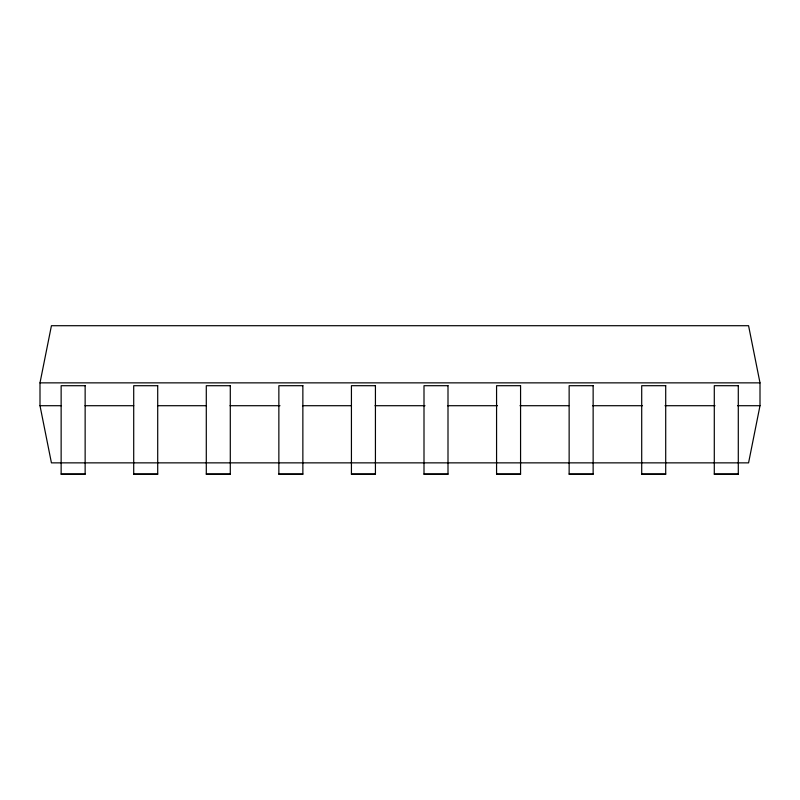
<?xml version="1.0" encoding="UTF-8"?>
<svg xmlns="http://www.w3.org/2000/svg" width="800" height="800" viewBox="0 0 800 800"><rect width="100%" height="100%" fill="white"/><g stroke="black" fill="none" stroke-linecap="round" stroke-linejoin="round"><path stroke-width="1.2" d="M351.27 462.86L51.43 462.86L40 405.71L40 382.86L51.43 325.71L748.57 325.71L760 382.86L760 405.71L748.57 462.86L738.58 462.86M40 382.86L760 382.86M40 405.71L61.25 405.71M85 405.71L133.75 405.71M157.5 405.71L206.25 405.71M230 405.71L280 405.71M302.5 405.71L351.25 405.71M375 405.71L425 405.71M447.5 405.71L497.5 405.71M520 405.71L568.75 405.71M592.5 405.71L642.5 405.71M665 405.71L715 405.71M737.5 405.71L760 405.71M351.43 462.86L568.66 462.86M569.14 462.86L738.29 462.86M61.14 474.04L85.14 474.04M133.71 474.04L157.71 474.04M206.29 474.04L230.29 474.04M278.86 474.04L302.86 474.04M351.43 474.04L375.43 474.04M424 474.04L448 474.04M496.57 474.04L520.57 474.04M569.14 474.04L593.14 474.04M641.71 474.04L665.71 474.04M714.29 474.04L738.29 474.04M85.14 385.71L61.14 385.71L61.14 474.29L85.14 474.29L85.14 385.69M157.71 385.71L133.71 385.71L133.71 474.29L157.71 474.29L157.71 385.69M230.29 385.71L206.29 385.71L206.29 474.29L230.29 474.29L230.29 385.69M302.86 385.69L278.86 385.71L278.86 474.29L302.86 474.29L302.86 385.69M375.43 385.71L351.43 385.69L351.43 474.29L375.43 474.29L375.43 385.69M448 385.69L424 385.71L424 474.29L448 474.29L448 385.69M520.57 385.69L496.57 385.71L496.57 474.29L520.57 474.29L520.57 385.69M593.14 385.69L569.14 385.71L569.14 474.29L593.14 474.29L593.14 385.69M665.71 385.69L641.71 385.71L641.71 474.29L665.71 474.29L665.71 385.69M738.29 385.71L714.29 385.69L714.29 474.29L738.29 474.29L738.29 385.69"/></g></svg>
